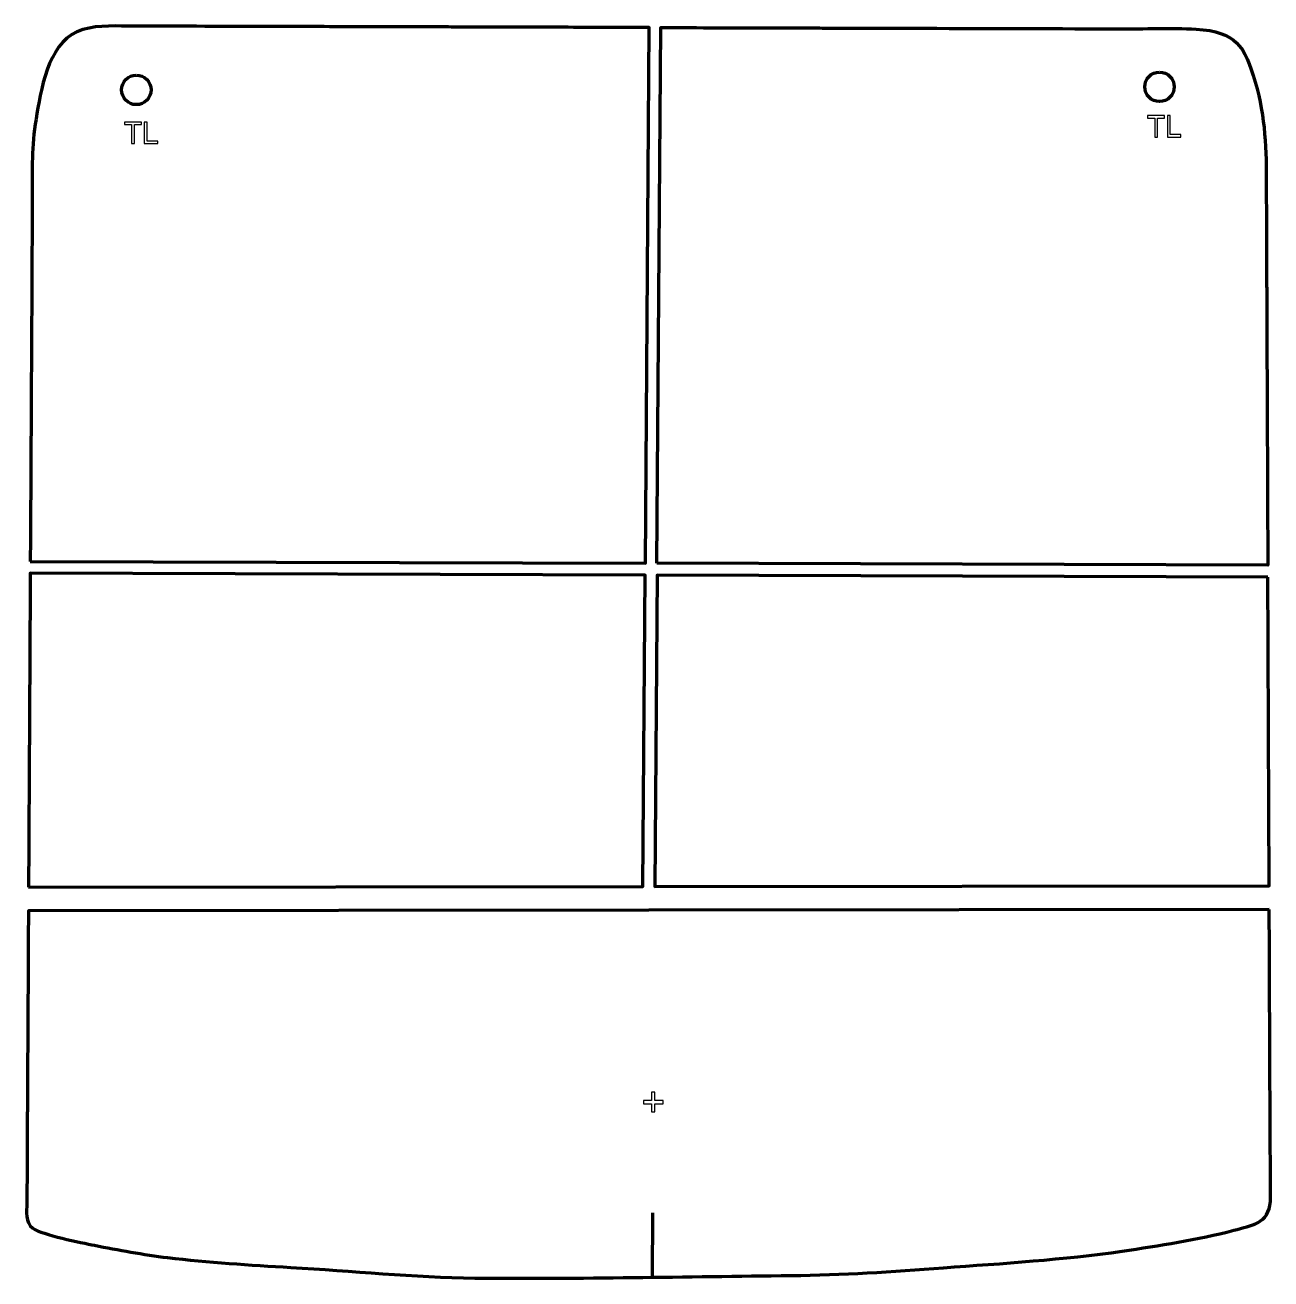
# Model space of a CAD drawing. Header units: millimetres. Extents: x 1141 to 2195, y -35 to 1026.
import ezdxf

# ---------------------------------------------------------------- set-up
doc = ezdxf.new("R2010")
doc.units = ezdxf.units.MM
doc.header["$MEASUREMENT"] = 0
doc.layers.add('layer 2', color=7, linetype='Continuous')
doc.layers.add('layer 3', color=7, linetype='Continuous')

msp = doc.modelspace()

# ---------------------------------------------------------------- linework, layer by layer
at = {"layer": 'layer 2', "color": 142, "lineweight": 200}
for centre in [(1234.7157, 971.0115), (2100.6259, 973.5687)]:
    msp.add_ellipse(centre, major_axis=(0, 12.5), ratio=1, dxfattribs=at)
at = {"layer": 'layer 2', "color": 142}
for points, knots in [([(2096.6076, 931.0764), (2096.6076, 931.0764), (2096.6076, 947.1292), (2096.6076, 947.1292), (2096.6076, 947.1292), (2096.6076, 947.1292), (2090.6132, 947.1292), (2090.6132, 947.1292), (2090.6132, 947.1292), (2090.6132, 947.1292), (2090.6132, 949.2628), (2090.6132, 949.2628), (2090.6132, 949.2628), (2090.6132, 949.2628), (2105.015, 949.2628), (2105.015, 949.2628), (2105.015, 949.2628), (2105.015, 949.2628), (2105.015, 947.1292), (2105.015, 947.1292), (2105.015, 947.1292), (2105.015, 947.1292), (2099.0206, 947.1292), (2099.0206, 947.1292), (2099.0206, 947.1292), (2099.0206, 947.1292), (2099.0206, 931.0764), (2099.0206, 931.0764), (2099.0206, 931.0764), (2099.0206, 931.0764), (2096.6076, 931.0764), (2096.6076, 931.0764)], [0, 0, 0, 0, 0.111111111, 0.111111111, 0.111111111, 0.111111111, 0.222222222, 0.222222222, 0.222222222, 0.222222222, 0.333333333, 0.333333333, 0.333333333, 0.333333333, 0.444444444, 0.444444444, 0.444444444, 0.444444444, 0.555555556, 0.555555556, 0.555555556, 0.555555556, 0.666666667, 0.666666667, 0.666666667, 0.666666667, 0.777777778, 0.777777778, 0.777777778, 0.777777778, 1, 1, 1, 1]), ([(2107.3984, 931.0764), (2107.3984, 931.0764), (2107.3984, 949.2628), (2107.3984, 949.2628), (2107.3984, 949.2628), (2107.3984, 949.2628), (2109.8114, 949.2628), (2109.8114, 949.2628), (2109.8114, 949.2628), (2109.8114, 949.2628), (2109.8114, 933.21), (2109.8114, 933.21), (2109.8114, 933.21), (2109.8114, 933.21), (2118.7522, 933.21), (2118.7522, 933.21), (2118.7522, 933.21), (2118.7522, 933.21), (2118.7522, 931.0764), (2118.7522, 931.0764), (2118.7522, 931.0764), (2118.7522, 931.0764), (2107.3984, 931.0764), (2107.3984, 931.0764)], [0, 0, 0, 0, 0.142857143, 0.142857143, 0.142857143, 0.142857143, 0.285714286, 0.285714286, 0.285714286, 0.285714286, 0.428571429, 0.428571429, 0.428571429, 0.428571429, 0.571428571, 0.571428571, 0.571428571, 0.571428571, 0.714285714, 0.714285714, 0.714285714, 0.714285714, 1, 1, 1, 1]), ([(1230.6974, 925.5192), (1230.6974, 925.5192), (1230.6974, 941.572), (1230.6974, 941.572), (1230.6974, 941.572), (1230.6974, 941.572), (1224.703, 941.572), (1224.703, 941.572), (1224.703, 941.572), (1224.703, 941.572), (1224.703, 943.7056), (1224.703, 943.7056), (1224.703, 943.7056), (1224.703, 943.7056), (1239.1048, 943.7056), (1239.1048, 943.7056), (1239.1048, 943.7056), (1239.1048, 943.7056), (1239.1048, 941.572), (1239.1048, 941.572), (1239.1048, 941.572), (1239.1048, 941.572), (1233.1104, 941.572), (1233.1104, 941.572), (1233.1104, 941.572), (1233.1104, 941.572), (1233.1104, 925.5192), (1233.1104, 925.5192), (1233.1104, 925.5192), (1233.1104, 925.5192), (1230.6974, 925.5192), (1230.6974, 925.5192)], [0, 0, 0, 0, 0.111111111, 0.111111111, 0.111111111, 0.111111111, 0.222222222, 0.222222222, 0.222222222, 0.222222222, 0.333333333, 0.333333333, 0.333333333, 0.333333333, 0.444444444, 0.444444444, 0.444444444, 0.444444444, 0.555555556, 0.555555556, 0.555555556, 0.555555556, 0.666666667, 0.666666667, 0.666666667, 0.666666667, 0.777777778, 0.777777778, 0.777777778, 0.777777778, 1, 1, 1, 1]), ([(1241.4882, 925.5192), (1241.4882, 925.5192), (1241.4882, 943.7056), (1241.4882, 943.7056), (1241.4882, 943.7056), (1241.4882, 943.7056), (1243.9012, 943.7056), (1243.9012, 943.7056), (1243.9012, 943.7056), (1243.9012, 943.7056), (1243.9012, 927.6528), (1243.9012, 927.6528), (1243.9012, 927.6528), (1243.9012, 927.6528), (1252.842, 927.6528), (1252.842, 927.6528), (1252.842, 927.6528), (1252.842, 927.6528), (1252.842, 925.5192), (1252.842, 925.5192), (1252.842, 925.5192), (1252.842, 925.5192), (1241.4882, 925.5192), (1241.4882, 925.5192)], [0, 0, 0, 0, 0.142857143, 0.142857143, 0.142857143, 0.142857143, 0.285714286, 0.285714286, 0.285714286, 0.285714286, 0.428571429, 0.428571429, 0.428571429, 0.428571429, 0.571428571, 0.571428571, 0.571428571, 0.571428571, 0.714285714, 0.714285714, 0.714285714, 0.714285714, 1, 1, 1, 1]), ([(1670.7086, 105.8986), (1670.7086, 105.8986), (1670.7086, 112.8029), (1670.7086, 112.8029), (1670.7086, 112.8029), (1670.7086, 112.8029), (1663.8395, 112.8029), (1663.8395, 112.8029), (1663.8395, 112.8029), (1663.8395, 112.8029), (1663.8395, 115.6914), (1663.8395, 115.6914), (1663.8395, 115.6914), (1663.8395, 115.6914), (1670.7086, 115.6914), (1670.7086, 115.6914), (1670.7086, 115.6914), (1670.7086, 115.6914), (1670.7086, 122.5605), (1670.7086, 122.5605), (1670.7086, 122.5605), (1670.7086, 122.5605), (1673.6324, 122.5605), (1673.6324, 122.5605), (1673.6324, 122.5605), (1673.6324, 122.5605), (1673.6324, 115.6914), (1673.6324, 115.6914), (1673.6324, 115.6914), (1673.6324, 115.6914), (1680.5014, 115.6914), (1680.5014, 115.6914), (1680.5014, 115.6914), (1680.5014, 115.6914), (1680.5014, 112.8029), (1680.5014, 112.8029), (1680.5014, 112.8029), (1680.5014, 112.8029), (1673.6324, 112.8029), (1673.6324, 112.8029), (1673.6324, 112.8029), (1673.6324, 112.8029), (1673.6324, 105.8986), (1673.6324, 105.8986), (1673.6324, 105.8986), (1673.6324, 105.8986), (1670.7086, 105.8986), (1670.7086, 105.8986)], [0, 0, 0, 0, 0.076923077, 0.076923077, 0.076923077, 0.076923077, 0.153846154, 0.153846154, 0.153846154, 0.153846154, 0.230769231, 0.230769231, 0.230769231, 0.230769231, 0.307692308, 0.307692308, 0.307692308, 0.307692308, 0.384615385, 0.384615385, 0.384615385, 0.384615385, 0.461538462, 0.461538462, 0.461538462, 0.461538462, 0.538461538, 0.538461538, 0.538461538, 0.538461538, 0.615384615, 0.615384615, 0.615384615, 0.615384615, 0.692307692, 0.692307692, 0.692307692, 0.692307692, 0.769230769, 0.769230769, 0.769230769, 0.769230769, 0.846153846, 0.846153846, 0.846153846, 0.846153846, 1, 1, 1, 1])]:
    msp.add_open_spline(points, degree=3, knots=knots, dxfattribs=at)
at = {"layer": 'layer 2', "color": 142, "lineweight": 158}
msp.add_open_spline([(1671.6448, -34.0714), (1671.6448, -34.0714), (1671.819, 20.4327), (1671.819, 20.4327)], degree=3, dxfattribs=at)
at = {"layer": 'layer 3', "color": 242, "lineweight": 158}
for points, knots in [([(1144.996, 571.8113), (1145.1068, 592.2612), (1145.2593, 612.9864), (1145.37, 633.4362), (1145.37, 633.4362), (1145.4729, 652.4564), (1145.5762, 671.4772), (1145.6793, 690.4976), (1145.6793, 690.4976), (1146.0231, 753.899), (1146.3669, 817.3004), (1146.7107, 880.7018), (1146.7107, 880.7018), (1146.6734, 904.1589), (1145.9537, 922.8472), (1149.8536, 946.3431), (1149.8536, 946.3431), (1153.8044, 970.1464), (1159.7351, 1009.2004), (1184.4531, 1020.2726), (1184.4531, 1020.2726), (1197.5121, 1025.8601), (1213.5761, 1025.0497), (1227.5434, 1025.0468), (1227.5434, 1025.0468), (1237.3822, 1025.0595), (1247.2224, 1024.921), (1257.0616, 1024.8859), (1257.0616, 1024.8859), (1295.0922, 1024.7833), (1333.1229, 1024.6809), (1371.1535, 1024.5783), (1371.1535, 1024.5783), (1383.1965, 1024.5458), (1395.2396, 1024.5133), (1407.2826, 1024.4809), (1407.2826, 1024.4809), (1419.9594, 1024.4467), (1432.6363, 1024.4125), (1445.3132, 1024.3783), (1445.3132, 1024.3783), (1457.6732, 1024.345), (1470.0332, 1024.3117), (1482.3932, 1024.2784), (1482.3932, 1024.2784), (1488.7316, 1024.2613), (1495.07, 1024.2441), (1501.4085, 1024.227), (1501.4085, 1024.227), (1507.7469, 1024.21), (1514.0854, 1024.1929), (1520.4238, 1024.1758), (1520.4238, 1024.1758), (1526.7622, 1024.1587), (1533.1007, 1024.1417), (1539.4391, 1024.1245), (1539.4391, 1024.1245), (1558.1375, 1024.0741), (1576.8359, 1024.0237), (1595.5343, 1023.9733), (1595.5343, 1023.9733), (1619.9279, 1023.9075), (1644.3214, 1023.8416), (1668.7149, 1023.7759), (1668.7149, 1023.7759), (1668.7149, 1023.7759), (1665.53, 570.3009), (1665.53, 570.3009), (1665.53, 570.3009), (1665.53, 570.3009), (1144.996, 571.8113), (1144.996, 571.8113)], [0, 0, 0, 0, 0.052631579, 0.052631579, 0.052631579, 0.052631579, 0.105263158, 0.105263158, 0.105263158, 0.105263158, 0.157894737, 0.157894737, 0.157894737, 0.157894737, 0.210526316, 0.210526316, 0.210526316, 0.210526316, 0.263157895, 0.263157895, 0.263157895, 0.263157895, 0.315789474, 0.315789474, 0.315789474, 0.315789474, 0.368421053, 0.368421053, 0.368421053, 0.368421053, 0.421052632, 0.421052632, 0.421052632, 0.421052632, 0.473684211, 0.473684211, 0.473684211, 0.473684211, 0.526315789, 0.526315789, 0.526315789, 0.526315789, 0.578947368, 0.578947368, 0.578947368, 0.578947368, 0.631578947, 0.631578947, 0.631578947, 0.631578947, 0.684210526, 0.684210526, 0.684210526, 0.684210526, 0.736842105, 0.736842105, 0.736842105, 0.736842105, 0.789473684, 0.789473684, 0.789473684, 0.789473684, 0.842105263, 0.842105263, 0.842105263, 0.842105263, 0.894736842, 0.894736842, 0.894736842, 0.894736842, 1, 1, 1, 1]), ([(1675.364, 570.2702), (1675.364, 570.2702), (2192.3215, 568.703), (2192.3215, 568.703), (2192.3215, 568.703), (2192.2193, 593.2554), (2192.1168, 617.8079), (2192.0146, 642.3604), (2192.0146, 642.3604), (2191.9934, 647.4303), (2191.9723, 652.5001), (2191.9512, 657.57), (2191.9512, 657.57), (2191.8997, 669.928), (2191.8482, 682.2858), (2191.7968, 694.6437), (2191.7968, 694.6437), (2191.6924, 719.6763), (2191.5882, 744.7089), (2191.4839, 769.7416), (2191.4839, 769.7416), (2191.4588, 775.7621), (2191.4337, 781.7826), (2191.4087, 787.8031), (2191.4087, 787.8031), (2191.3849, 793.5068), (2191.3611, 799.2104), (2191.3374, 804.914), (2191.3374, 804.914), (2191.3123, 810.9346), (2191.2872, 816.9551), (2191.2622, 822.9756), (2191.2622, 822.9756), (2191.2384, 828.6793), (2191.2146, 834.3828), (2191.1909, 840.0865), (2191.1909, 840.0865), (2191.1909, 840.0865), (2191.1869, 841.0371), (2191.1869, 841.0371), (2191.1869, 841.0371), (2191.1192, 857.1479), (2191.0275, 873.2592), (2191.0478, 889.3702), (2191.0478, 889.3702), (2191.0755, 920.2041), (2190.3524, 947.5769), (2181.7236, 977.5078), (2181.7236, 977.5078), (2172.6983, 1008.8138), (2165.254, 1019.9735), (2131.717, 1022.5389), (2131.717, 1022.5389), (2110.0952, 1023.3244), (2087.8571, 1022.671), (2066.1636, 1022.7043), (2066.1636, 1022.7043), (2053.8036, 1022.7376), (2041.4437, 1022.7709), (2029.0837, 1022.8042), (2029.0837, 1022.8042), (1972.3546, 1022.9572), (1915.6256, 1023.1102), (1858.8965, 1023.2632), (1858.8965, 1023.2632), (1852.5581, 1023.2802), (1846.2197, 1023.2973), (1839.8812, 1023.3144), (1839.8812, 1023.3144), (1833.8597, 1023.3307), (1827.8382, 1023.3469), (1821.8167, 1023.3631), (1821.8167, 1023.3631), (1815.7952, 1023.3794), (1809.7737, 1023.3956), (1803.7521, 1023.4118), (1803.7521, 1023.4118), (1772.0599, 1023.4973), (1740.3675, 1023.583), (1708.6754, 1023.6682), (1708.6754, 1023.6682), (1698.729, 1023.6949), (1688.6962, 1023.7357), (1678.7496, 1023.7624), (1678.7496, 1023.7624), (1678.7496, 1023.7624), (1675.364, 570.2702), (1675.364, 570.2702)], [0, 0, 0, 0, 0.043478261, 0.043478261, 0.043478261, 0.043478261, 0.086956522, 0.086956522, 0.086956522, 0.086956522, 0.130434783, 0.130434783, 0.130434783, 0.130434783, 0.173913043, 0.173913043, 0.173913043, 0.173913043, 0.217391304, 0.217391304, 0.217391304, 0.217391304, 0.260869565, 0.260869565, 0.260869565, 0.260869565, 0.304347826, 0.304347826, 0.304347826, 0.304347826, 0.347826087, 0.347826087, 0.347826087, 0.347826087, 0.391304348, 0.391304348, 0.391304348, 0.391304348, 0.434782609, 0.434782609, 0.434782609, 0.434782609, 0.47826087, 0.47826087, 0.47826087, 0.47826087, 0.52173913, 0.52173913, 0.52173913, 0.52173913, 0.565217391, 0.565217391, 0.565217391, 0.565217391, 0.608695652, 0.608695652, 0.608695652, 0.608695652, 0.652173913, 0.652173913, 0.652173913, 0.652173913, 0.695652174, 0.695652174, 0.695652174, 0.695652174, 0.739130435, 0.739130435, 0.739130435, 0.739130435, 0.782608696, 0.782608696, 0.782608696, 0.782608696, 0.826086957, 0.826086957, 0.826086957, 0.826086957, 0.869565217, 0.869565217, 0.869565217, 0.869565217, 0.913043478, 0.913043478, 0.913043478, 0.913043478, 1, 1, 1, 1]), ([(1143.5412, 296.1676), (1143.5749, 302.3929), (1143.6088, 308.6186), (1143.6424, 314.8441), (1143.6424, 314.8441), (1143.6768, 321.1842), (1143.7111, 327.5244), (1143.7456, 333.8645), (1143.7456, 333.8645), (1143.8436, 351.934), (1143.9415, 370.0034), (1144.0395, 388.0728), (1144.0395, 388.0728), (1144.0721, 394.0959), (1144.1048, 400.119), (1144.1375, 406.1421), (1144.1375, 406.1421), (1144.1702, 412.1653), (1144.2028, 418.1884), (1144.2355, 424.2116), (1144.2355, 424.2116), (1144.2698, 430.5517), (1144.3042, 436.8918), (1144.3386, 443.232), (1144.3386, 443.232), (1144.373, 449.5721), (1144.4073, 455.9122), (1144.4418, 462.2524), (1144.4418, 462.2524), (1144.5448, 481.2729), (1144.648, 500.2933), (1144.7511, 519.3137), (1144.7511, 519.3137), (1144.8281, 533.5091), (1144.9052, 547.7045), (1144.9821, 561.8999), (1144.9821, 561.8999), (1144.9821, 561.8999), (1665.3967, 560.1934), (1665.3967, 560.1934), (1665.3967, 560.1934), (1665.3967, 560.1934), (1663.4241, 296.6189), (1663.4241, 296.6189), (1663.4241, 296.6189), (1663.4241, 296.6189), (1143.5412, 296.1676), (1143.5412, 296.1676)], [0, 0, 0, 0, 0.076923077, 0.076923077, 0.076923077, 0.076923077, 0.153846154, 0.153846154, 0.153846154, 0.153846154, 0.230769231, 0.230769231, 0.230769231, 0.230769231, 0.307692308, 0.307692308, 0.307692308, 0.307692308, 0.384615385, 0.384615385, 0.384615385, 0.384615385, 0.461538462, 0.461538462, 0.461538462, 0.461538462, 0.538461538, 0.538461538, 0.538461538, 0.538461538, 0.615384615, 0.615384615, 0.615384615, 0.615384615, 0.692307692, 0.692307692, 0.692307692, 0.692307692, 0.769230769, 0.769230769, 0.769230769, 0.769230769, 0.846153846, 0.846153846, 0.846153846, 0.846153846, 1, 1, 1, 1]), ([(2192.3634, 558.6491), (2192.4319, 542.1914), (2192.5004, 525.7332), (2192.5689, 509.2754), (2192.5689, 509.2754), (2192.6428, 491.5308), (2192.7168, 473.7861), (2192.7907, 456.0415), (2192.7907, 456.0415), (2192.8172, 449.704), (2192.8435, 443.3667), (2192.8699, 437.0293), (2192.8699, 437.0293), (2192.9492, 418.0172), (2193.0284, 399.0051), (2193.1076, 379.9929), (2193.1076, 379.9929), (2193.2226, 352.3894), (2193.3376, 324.7858), (2193.4525, 297.1823), (2193.4525, 297.1823), (2193.4525, 297.1823), (1673.4904, 296.624), (1673.4904, 296.624), (1673.4904, 296.624), (1673.4904, 296.624), (1675.4963, 560.2698), (1675.4963, 560.2698), (1675.4963, 560.2698), (1675.4963, 560.2698), (2192.3634, 558.6491), (2192.3634, 558.6491)], [0, 0, 0, 0, 0.111111111, 0.111111111, 0.111111111, 0.111111111, 0.222222222, 0.222222222, 0.222222222, 0.222222222, 0.333333333, 0.333333333, 0.333333333, 0.333333333, 0.444444444, 0.444444444, 0.444444444, 0.444444444, 0.555555556, 0.555555556, 0.555555556, 0.555555556, 0.666666667, 0.666666667, 0.666666667, 0.666666667, 0.777777778, 0.777777778, 0.777777778, 0.777777778, 1, 1, 1, 1]), ([(2193.4943, 277.1535), (2193.5364, 267.054), (2193.62, 257.0073), (2193.6619, 246.9079), (2193.6619, 246.9079), (2193.6869, 240.8876), (2193.7122, 234.8669), (2193.7372, 228.8464), (2193.7372, 228.8464), (2193.7623, 222.8259), (2193.7873, 216.8055), (2193.8124, 210.785), (2193.8124, 210.785), (2193.9959, 166.7401), (2194.1794, 122.6953), (2194.3629, 78.6506), (2194.3629, 78.6506), (2194.4343, 62.6779), (2194.9412, 46.0377), (2194.5649, 30.1483), (2194.5649, 30.1483), (2192.9403, 11.1366), (2178.9319, 9.9952), (2163.466, 5.7491), (2163.466, 5.7491), (2132.6057, -2.5019), (2100.6943, -7.0487), (2069.1597, -11.9566), (2069.1597, -11.9566), (2019.4751, -19.1288), (1967.9158, -22.2788), (1917.7918, -25.9885), (1917.7918, -25.9885), (1874.4213, -29.2334), (1832.3797, -32.1395), (1788.8248, -32.5749), (1788.8248, -32.5749), (1699.7379, -33.4843), (1610.3547, -35.447), (1521.2886, -34.7722), (1521.2886, -34.7722), (1469.5185, -34.0635), (1417.2026, -28.7023), (1365.4214, -25.7009), (1365.4214, -25.7009), (1330.9715, -23.6555), (1295.4613, -21.4207), (1261.2184, -17.3797), (1261.2184, -17.3797), (1240.9676, -14.9555), (1219.3652, -10.8651), (1199.2866, -6.9597), (1199.2866, -6.9597), (1188.3774, -4.8092), (1154.781, 1.7662), (1147.1167, 7.5745), (1147.1167, 7.5745), (1140.5998, 12.5132), (1141.9103, 21.4402), (1142.0317, 28.6532), (1142.0317, 28.6532), (1142.4567, 53.9026), (1142.3657, 79.3921), (1142.5027, 104.6685), (1142.5027, 104.6685), (1142.5372, 111.0086), (1142.5715, 117.3487), (1142.6059, 123.6889), (1142.6059, 123.6889), (1142.6059, 123.6889), (1142.6111, 124.6399), (1142.6111, 124.6399), (1142.6111, 124.6399), (1142.6454, 130.98), (1142.6798, 137.3201), (1142.7142, 143.6603), (1142.7142, 143.6603), (1142.9537, 187.8374), (1143.1933, 232.0145), (1143.4329, 276.1915), (1143.4329, 276.1915), (1143.4329, 276.1915), (2193.4943, 277.1535), (2193.4943, 277.1535)], [0, 0, 0, 0, 0.045454545, 0.045454545, 0.045454545, 0.045454545, 0.090909091, 0.090909091, 0.090909091, 0.090909091, 0.136363636, 0.136363636, 0.136363636, 0.136363636, 0.181818182, 0.181818182, 0.181818182, 0.181818182, 0.227272727, 0.227272727, 0.227272727, 0.227272727, 0.272727273, 0.272727273, 0.272727273, 0.272727273, 0.318181818, 0.318181818, 0.318181818, 0.318181818, 0.363636364, 0.363636364, 0.363636364, 0.363636364, 0.409090909, 0.409090909, 0.409090909, 0.409090909, 0.454545455, 0.454545455, 0.454545455, 0.454545455, 0.5, 0.5, 0.5, 0.5, 0.545454545, 0.545454545, 0.545454545, 0.545454545, 0.590909091, 0.590909091, 0.590909091, 0.590909091, 0.636363636, 0.636363636, 0.636363636, 0.636363636, 0.681818182, 0.681818182, 0.681818182, 0.681818182, 0.727272727, 0.727272727, 0.727272727, 0.727272727, 0.772727273, 0.772727273, 0.772727273, 0.772727273, 0.818181818, 0.818181818, 0.818181818, 0.818181818, 0.863636364, 0.863636364, 0.863636364, 0.863636364, 0.909090909, 0.909090909, 0.909090909, 0.909090909, 1, 1, 1, 1])]:
    msp.add_open_spline(points, degree=3, knots=knots, dxfattribs=at)

doc.saveas('drawing.dxf')
